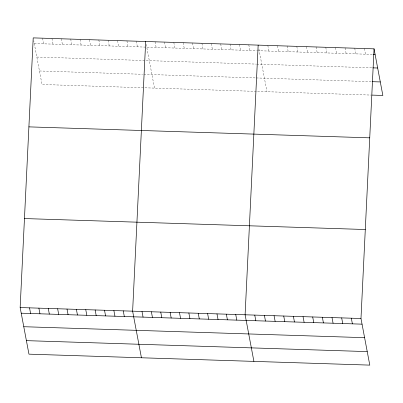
<?xml version="1.0" encoding="UTF-8"?>
<svg xmlns="http://www.w3.org/2000/svg" width="403" height="403" viewBox="0 0 403 403"><rect width="100%" height="100%" fill="white"/><g stroke="black" fill="none" stroke-linecap="round" stroke-linejoin="round"><path stroke-width="0.3" stroke-dasharray="2.02 1.51" d="M34.28 43.529L256.726 50.682M257.351 50.702L372.694 54.415M36.834 57.045L256.157 64.097M256.782 64.117L372.231 67.835M39.464 70.973L142.566 74.288M143.816 74.328L255.039 77.905M256.288 77.945L371.848 81.663M256.343 91.385L42.018 84.489L33.746 40.703M257.593 91.426L371.385 95.083M364.388 48.531L365.456 54.178M354.731 48.224L355.799 53.871M345.074 47.912L346.142 53.559M335.417 47.599L336.485 53.246M325.76 47.292L326.828 52.939M316.103 46.98L317.171 52.627M306.446 46.667L307.514 52.314M296.789 46.36L297.857 52.007M287.132 46.048L288.2 51.695M277.476 45.735L278.544 51.383M267.819 45.428L268.887 51.075M258.907 49.07L266.967 91.723M248.787 44.814L249.855 50.461M239.417 44.511L240.48 50.158M230.042 44.209L231.11 49.856M220.668 43.912L221.736 49.559M211.298 43.61L212.361 49.257M201.923 43.307L202.991 48.954M192.548 43.005L193.616 48.652M183.179 42.703L184.247 48.35M173.804 42.401L174.872 48.048M164.434 42.098L165.497 47.75M155.059 41.801L156.127 47.448M146.218 44.32L154.495 88.106M136.315 41.197L137.383 46.844M126.94 40.894L128.008 46.541M117.565 40.592L118.633 46.239M108.195 40.29L109.263 45.937M98.821 39.988L99.889 45.64M89.451 39.69L90.514 45.338M80.076 39.388L81.144 45.035M70.701 39.086L71.769 44.733M61.332 38.784L62.4 44.431M51.957 38.481L53.025 44.129M42.587 38.179L43.65 43.826"/><path stroke-width="0.6" d="M374.044 48.844L360.982 318.511L369.788 365.118L28.956 354.156L20.15 307.549L33.212 37.882L374.044 48.844L382.85 95.451L371.984 95.103M145.685 41.499L132.622 311.166L141.433 357.773M258.162 45.116L245.1 314.783L253.905 361.39M373.299 54.43L375.112 54.491M372.835 67.855L377.666 68.006M372.448 81.683L380.296 81.935M28.9 126.869L369.732 137.836M24.462 218.557L365.289 229.519M20.15 307.549L360.982 318.511M21.218 313.196L362.05 324.158M23.772 326.712L364.604 337.674M26.402 340.641L367.234 351.602M351.325 318.199L352.393 323.846M341.668 317.891L342.736 323.538M332.012 317.579L333.08 323.226M322.355 317.267L323.423 322.914M312.698 316.96L313.766 322.607M303.041 316.647L304.109 322.294M293.384 316.335L294.452 321.982M283.727 316.028L284.795 321.675M274.07 315.715L275.138 321.362M264.413 315.403L265.481 321.05M254.756 315.096L255.824 320.743M235.725 314.481L236.793 320.128M226.355 314.179L227.418 319.826M216.98 313.882L218.048 319.529M207.605 313.579L208.673 319.226M198.236 313.277L199.304 318.924M188.861 312.975L189.929 318.622M179.486 312.673L180.554 318.32M170.116 312.37L171.184 318.017M160.742 312.068L161.81 317.72M151.372 311.771L152.435 317.418M141.997 311.469L143.065 317.116M123.253 310.864L124.32 316.511M113.878 310.562L114.946 316.209M104.508 310.26L105.571 315.907M95.133 309.957L96.201 315.609M85.758 309.66L86.826 315.307M76.389 309.358L77.457 315.005M67.014 309.056L68.082 314.703M57.639 308.753L58.707 314.4M48.269 308.451L49.337 314.098M38.895 308.149L39.962 313.796M29.525 307.852L30.588 313.499"/></g></svg>
